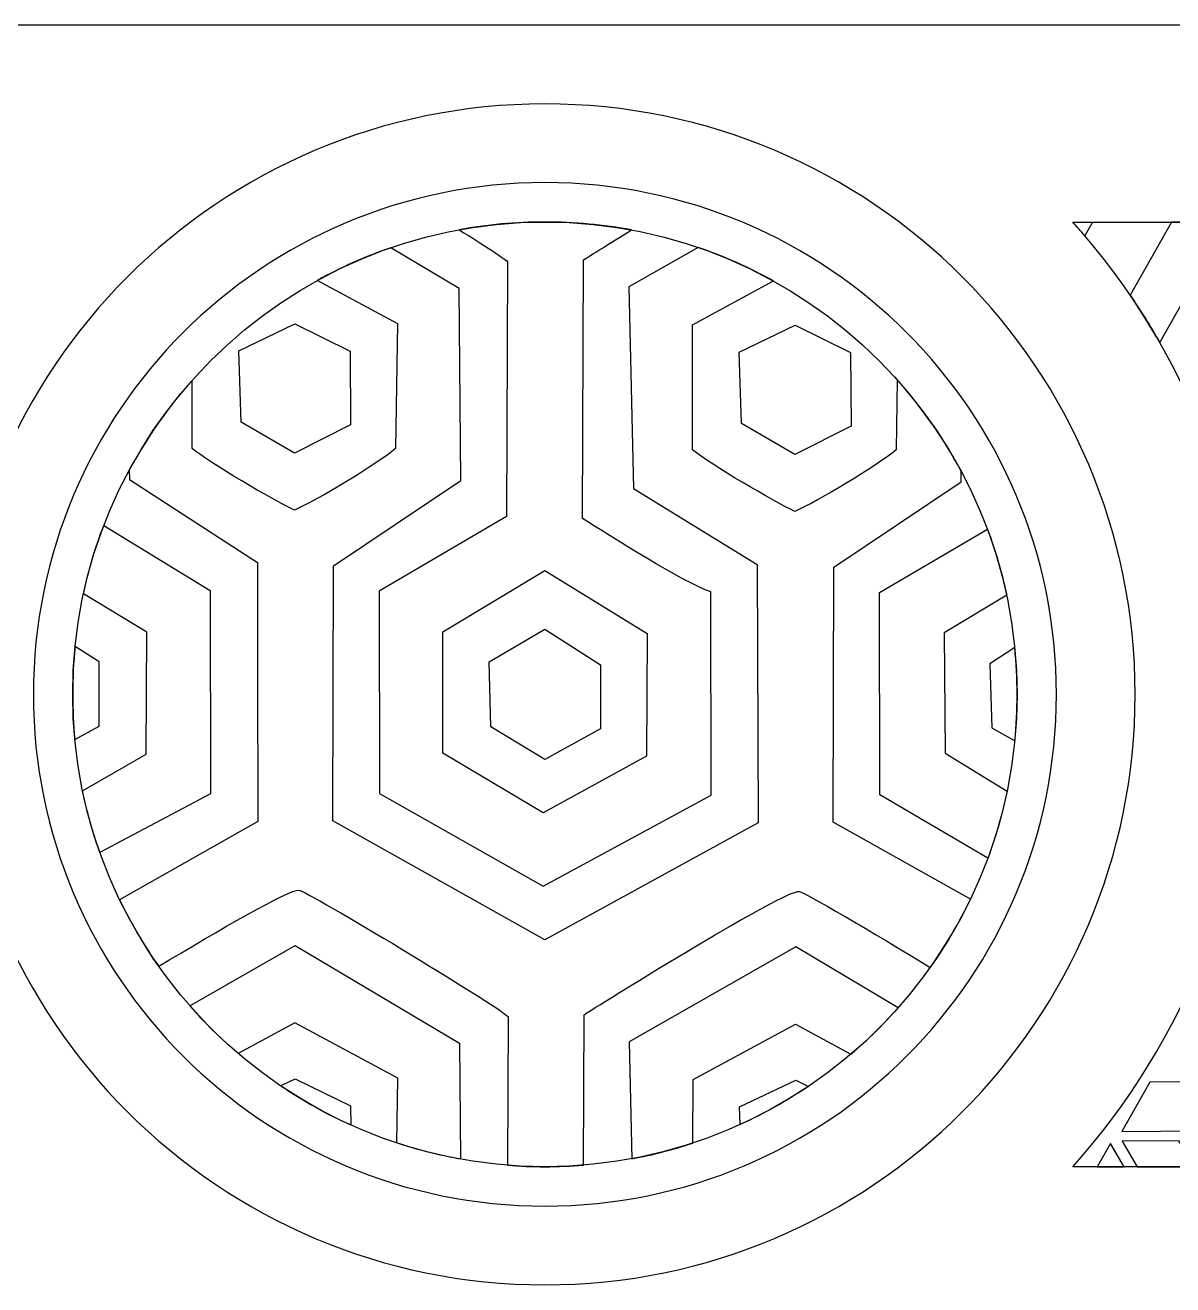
# Model space of a CAD drawing. Header units: centimetres. Extents: x -67.6 to -19.4, y -15.9 to 27.8.
# Drawn here: x -64.497 to -63.039, y -2.381 to -0.781 of the extents above; entities that cross this region are included whole.
import ezdxf

# ---------------------------------------------------------------- set-up
doc = ezdxf.new("R2010")
doc.units = ezdxf.units.CM
doc.header["$MEASUREMENT"] = 0
doc.layers.add('Layer 1', color=7, linetype='Continuous')

msp = doc.modelspace()

# ---------------------------------------------------------------- linework, layer by layer
at = {"layer": 'Layer 1', "color": 240, "lineweight": 25}
msp.add_ellipse((-63.83685, -1.63123), major_axis=(0, 0.6), ratio=1, dxfattribs=at)
msp.add_open_spline([(-57.1678, -0.78124), (-57.1678, -0.78124), (-67.59952, -0.78124), (-67.59952, -0.78124)], degree=3, dxfattribs=at)
at = {"layer": 'Layer 1', "color": 114, "lineweight": 25}
for points, knots in [([(-63.83683, -0.88123), (-63.42262, -0.88123), (-63.08683, -1.21702), (-63.08683, -1.63123), (-63.08683, -2.04544), (-63.42262, -2.38123), (-63.83683, -2.38123), (-64.25104, -2.38123), (-64.58683, -2.04544), (-64.58683, -1.63123), (-64.58683, -1.21702), (-64.25104, -0.88123), (-63.83683, -0.88123)], [0, 0, 0, 0, 0.25, 0.25, 0.25, 0.5, 0.5, 0.5, 0.75, 0.75, 0.75, 1, 1, 1, 1]), ([(-63.83683, -0.98123), (-63.47785, -0.98123), (-63.18683, -1.27225), (-63.18683, -1.63123), (-63.18683, -1.99021), (-63.47785, -2.28123), (-63.83683, -2.28123), (-64.19581, -2.28123), (-64.48683, -1.99021), (-64.48683, -1.63123), (-64.48683, -1.27225), (-64.19581, -0.98123), (-63.83683, -0.98123)], [0, 0, 0, 0, 0.25, 0.25, 0.25, 0.5, 0.5, 0.5, 0.75, 0.75, 0.75, 1, 1, 1, 1]), ([(-63.72668, -1.04132), (-63.75552, -1.05903), (-63.77844, -1.07337), (-63.78773, -1.07929), (-63.78773, -1.07929), (-63.78913, -1.40766), (-63.78913, -1.40766), (-63.75523, -1.42919), (-63.65968, -1.48968), (-63.62609, -1.50113), (-63.62609, -1.50113), (-63.62575, -1.75945), (-63.62575, -1.75945), (-63.62575, -1.75945), (-63.83906, -1.87489), (-63.83906, -1.87489), (-63.83906, -1.87489), (-64.04707, -1.75729), (-64.04707, -1.75729), (-64.04707, -1.75729), (-64.04742, -1.50031), (-64.04742, -1.50031), (-64.04742, -1.50031), (-63.8856, -1.40537), (-63.8856, -1.40537), (-63.8856, -1.40537), (-63.88425, -1.08164), (-63.88425, -1.08164), (-63.88912, -1.07703), (-63.9135, -1.06117), (-63.94566, -1.04108), (-63.91036, -1.03462), (-63.87399, -1.03123), (-63.83683, -1.03123), (-63.79921, -1.03123), (-63.76238, -1.0347), (-63.72668, -1.04132)], [0, 0, 0, 0, 0.0833333, 0.0833333, 0.0833333, 0.1666667, 0.1666667, 0.1666667, 0.25, 0.25, 0.25, 0.3333333, 0.3333333, 0.3333333, 0.4166667, 0.4166667, 0.4166667, 0.5, 0.5, 0.5, 0.5833333, 0.5833333, 0.5833333, 0.6666667, 0.6666667, 0.6666667, 0.75, 0.75, 0.75, 0.8333333, 0.8333333, 0.8333333, 0.9166667, 0.9166667, 0.9166667, 1, 1, 1, 1]), ([(-63.1509, -1.04863), (-63.1509, -1.04863), (-63.14103, -1.03123), (-63.14103, -1.03123), (-63.14103, -1.03123), (-63.16607, -1.03123), (-63.16607, -1.03123), (-63.16094, -1.03696), (-63.15587, -1.04276), (-63.1509, -1.04863)], [0, 0, 0, 0, 0.3333333, 0.3333333, 0.3333333, 0.6666667, 0.6666667, 0.6666667, 1, 1, 1, 1]), ([(-63.05553, -1.18428), (-63.06732, -1.16371), (-63.07991, -1.14366), (-63.09323, -1.12416), (-63.09323, -1.12416), (-63.04053, -1.03123), (-63.04053, -1.03123), (-63.04053, -1.03123), (-63.02018, -1.03123), (-63.02018, -1.03123), (-63.02018, -1.03123), (-62.99401, -1.07578), (-62.99401, -1.07578), (-62.99401, -1.07578), (-63.05553, -1.18428), (-63.05553, -1.18428)], [0, 0, 0, 0, 0.2, 0.2, 0.2, 0.4, 0.4, 0.4, 0.6, 0.6, 0.6, 0.8, 0.8, 0.8, 1, 1, 1, 1]), ([(-63.29605, -1.89145), (-63.3107, -1.92186), (-63.32785, -1.95085), (-63.34722, -1.97812), (-63.41997, -1.93358), (-63.5068, -1.88249), (-63.51359, -1.8816), (-63.53197, -1.8792), (-63.75275, -2.01622), (-63.78714, -2.03815), (-63.78714, -2.03815), (-63.78796, -2.22926), (-63.78796, -2.22926), (-63.80408, -2.23056), (-63.82038, -2.23123), (-63.83683, -2.23123), (-63.85286, -2.23123), (-63.86874, -2.23059), (-63.88445, -2.22937), (-63.88445, -2.22937), (-63.88367, -2.04049), (-63.88367, -2.04049), (-63.90009, -2.02498), (-64.13804, -1.88142), (-64.14944, -1.87993), (-64.161, -1.87842), (-64.25253, -1.93157), (-64.32745, -1.97669), (-64.34621, -1.95011), (-64.36287, -1.92192), (-64.37716, -1.8924), (-64.37716, -1.8924), (-64.20176, -1.79269), (-64.20176, -1.79269), (-64.20176, -1.79269), (-64.20189, -1.59619), (-64.20189, -1.59619), (-64.20189, -1.59619), (-64.20192, -1.46387), (-64.20192, -1.46387), (-64.20192, -1.46387), (-64.36486, -1.35831), (-64.36486, -1.35831), (-64.36486, -1.35831), (-64.36492, -1.34618), (-64.36492, -1.34618), (-64.34272, -1.30515), (-64.31588, -1.26698), (-64.2851, -1.23242), (-64.2851, -1.23242), (-64.28515, -1.31892), (-64.28515, -1.31892), (-64.26209, -1.33753), (-64.18277, -1.38431), (-64.15501, -1.39716), (-64.12627, -1.38462), (-64.05062, -1.33945), (-64.02651, -1.31891), (-64.02651, -1.31891), (-64.02415, -1.1601), (-64.02415, -1.1601), (-64.02415, -1.1601), (-64.12595, -1.10536), (-64.12595, -1.10536), (-64.09632, -1.08904), (-64.06515, -1.07514), (-64.03273, -1.06394), (-64.03273, -1.06394), (-63.9459, -1.11553), (-63.9459, -1.11553), (-63.9459, -1.11553), (-63.94375, -1.35959), (-63.94375, -1.35959), (-63.94375, -1.35959), (-64.10557, -1.46805), (-64.10557, -1.46805), (-64.10557, -1.46805), (-64.10643, -1.79171), (-64.10643, -1.79171), (-64.10643, -1.79171), (-63.83681, -1.94323), (-63.83681, -1.94323), (-63.83681, -1.94323), (-63.56591, -1.79436), (-63.56591, -1.79436), (-63.56591, -1.79436), (-63.56704, -1.46617), (-63.56704, -1.46617), (-63.56704, -1.46617), (-63.72432, -1.36986), (-63.72432, -1.36986), (-63.72432, -1.36986), (-63.7303, -1.11369), (-63.7303, -1.11369), (-63.7303, -1.11369), (-63.64217, -1.06351), (-63.64217, -1.06351), (-63.60879, -1.07495), (-63.57673, -1.08925), (-63.54632, -1.10613), (-63.54632, -1.10613), (-63.64921, -1.16169), (-63.64921, -1.16169), (-63.64921, -1.16169), (-63.6493, -1.32058), (-63.6493, -1.32058), (-63.62623, -1.33919), (-63.54692, -1.38598), (-63.51916, -1.39882), (-63.49042, -1.38628), (-63.41476, -1.34111), (-63.39066, -1.32057), (-63.39066, -1.32057), (-63.38933, -1.23154), (-63.38933, -1.23154), (-63.35788, -1.26672), (-63.33052, -1.30564), (-63.30801, -1.34753), (-63.30801, -1.34753), (-63.30789, -1.36125), (-63.30789, -1.36125), (-63.30789, -1.36125), (-63.46971, -1.46971), (-63.46971, -1.46971), (-63.46971, -1.46971), (-63.47058, -1.79337), (-63.47058, -1.79337), (-63.47058, -1.79337), (-63.29605, -1.89145), (-63.29605, -1.89145)], [0, 0, 0, 0, 0.0232558, 0.0232558, 0.0232558, 0.0465116, 0.0465116, 0.0465116, 0.0697674, 0.0697674, 0.0697674, 0.0930233, 0.0930233, 0.0930233, 0.1162791, 0.1162791, 0.1162791, 0.1395349, 0.1395349, 0.1395349, 0.1627907, 0.1627907, 0.1627907, 0.1860465, 0.1860465, 0.1860465, 0.2093023, 0.2093023, 0.2093023, 0.2325581, 0.2325581, 0.2325581, 0.255814, 0.255814, 0.255814, 0.2790698, 0.2790698, 0.2790698, 0.3023256, 0.3023256, 0.3023256, 0.3255814, 0.3255814, 0.3255814, 0.3488372, 0.3488372, 0.3488372, 0.372093, 0.372093, 0.372093, 0.3953488, 0.3953488, 0.3953488, 0.4186047, 0.4186047, 0.4186047, 0.4418605, 0.4418605, 0.4418605, 0.4651163, 0.4651163, 0.4651163, 0.4883721, 0.4883721, 0.4883721, 0.5116279, 0.5116279, 0.5116279, 0.5348837, 0.5348837, 0.5348837, 0.5581395, 0.5581395, 0.5581395, 0.5813953, 0.5813953, 0.5813953, 0.6046512, 0.6046512, 0.6046512, 0.627907, 0.627907, 0.627907, 0.6511628, 0.6511628, 0.6511628, 0.6744186, 0.6744186, 0.6744186, 0.6976744, 0.6976744, 0.6976744, 0.7209302, 0.7209302, 0.7209302, 0.744186, 0.744186, 0.744186, 0.7674419, 0.7674419, 0.7674419, 0.7906977, 0.7906977, 0.7906977, 0.8139535, 0.8139535, 0.8139535, 0.8372093, 0.8372093, 0.8372093, 0.8604651, 0.8604651, 0.8604651, 0.8837209, 0.8837209, 0.8837209, 0.9069767, 0.9069767, 0.9069767, 0.9302326, 0.9302326, 0.9302326, 0.9534884, 0.9534884, 0.9534884, 0.9767442, 0.9767442, 0.9767442, 1, 1, 1, 1]), ([(-64.15501, -1.32494), (-64.15501, -1.32494), (-64.08372, -1.28874), (-64.08372, -1.28874), (-64.08372, -1.28874), (-64.08437, -1.19516), (-64.08437, -1.19516), (-64.08437, -1.19516), (-64.1546, -1.16063), (-64.1546, -1.16063), (-64.1546, -1.16063), (-64.22583, -1.19482), (-64.22583, -1.19482), (-64.22583, -1.19482), (-64.22291, -1.28567), (-64.22291, -1.28567), (-64.22291, -1.28567), (-64.15501, -1.32494), (-64.15501, -1.32494)], [0, 0, 0, 0, 0.1666667, 0.1666667, 0.1666667, 0.3333333, 0.3333333, 0.3333333, 0.5, 0.5, 0.5, 0.6666667, 0.6666667, 0.6666667, 0.8333333, 0.8333333, 0.8333333, 1, 1, 1, 1]), ([(-63.51916, -1.3266), (-63.51916, -1.3266), (-63.44787, -1.29041), (-63.44787, -1.29041), (-63.44787, -1.29041), (-63.44851, -1.19682), (-63.44851, -1.19682), (-63.44851, -1.19682), (-63.51874, -1.1623), (-63.51874, -1.1623), (-63.51874, -1.1623), (-63.58997, -1.19648), (-63.58997, -1.19648), (-63.58997, -1.19648), (-63.58706, -1.28733), (-63.58706, -1.28733), (-63.58706, -1.28733), (-63.51916, -1.3266), (-63.51916, -1.3266)], [0, 0, 0, 0, 0.1666667, 0.1666667, 0.1666667, 0.3333333, 0.3333333, 0.3333333, 0.5, 0.5, 0.5, 0.6666667, 0.6666667, 0.6666667, 0.8333333, 0.8333333, 0.8333333, 1, 1, 1, 1]), ([(-64.40243, -1.83195), (-64.40243, -1.83195), (-64.2616, -1.75779), (-64.2616, -1.75779), (-64.2616, -1.75779), (-64.26195, -1.49947), (-64.26195, -1.49947), (-64.26195, -1.49947), (-64.3974, -1.41685), (-64.3974, -1.41685), (-64.40808, -1.44479), (-64.41675, -1.47373), (-64.42321, -1.5035), (-64.42321, -1.5035), (-64.34263, -1.5523), (-64.34263, -1.5523), (-64.34263, -1.5523), (-64.34336, -1.70703), (-64.34336, -1.70703), (-64.34336, -1.70703), (-64.42429, -1.75381), (-64.42429, -1.75381), (-64.41875, -1.78055), (-64.41141, -1.80664), (-64.40243, -1.83195)], [0, 0, 0, 0, 0.125, 0.125, 0.125, 0.25, 0.25, 0.25, 0.375, 0.375, 0.375, 0.5, 0.5, 0.5, 0.625, 0.625, 0.625, 0.75, 0.75, 0.75, 0.875, 0.875, 0.875, 1, 1, 1, 1]), ([(-63.2494, -1.75403), (-63.2494, -1.75403), (-63.32833, -1.70604), (-63.32833, -1.70604), (-63.32833, -1.70604), (-63.32933, -1.55322), (-63.32933, -1.55322), (-63.32933, -1.55322), (-63.25006, -1.50537), (-63.25006, -1.50537), (-63.25618, -1.47661), (-63.26438, -1.44862), (-63.27448, -1.42155), (-63.27448, -1.42155), (-63.41157, -1.50197), (-63.41157, -1.50197), (-63.41157, -1.50197), (-63.41121, -1.75897), (-63.41121, -1.75897), (-63.41121, -1.75897), (-63.27386, -1.83922), (-63.27386, -1.83922), (-63.2637, -1.81172), (-63.25549, -1.78326), (-63.2494, -1.75403)], [0, 0, 0, 0, 0.125, 0.125, 0.125, 0.25, 0.25, 0.25, 0.375, 0.375, 0.375, 0.5, 0.5, 0.5, 0.625, 0.625, 0.625, 0.75, 0.75, 0.75, 0.875, 0.875, 0.875, 1, 1, 1, 1]), ([(-63.83906, -1.78184), (-63.83906, -1.78184), (-63.70752, -1.70989), (-63.70752, -1.70989), (-63.70752, -1.70989), (-63.70675, -1.55398), (-63.70675, -1.55398), (-63.70675, -1.55398), (-63.83681, -1.47406), (-63.83681, -1.47406), (-63.83681, -1.47406), (-63.96642, -1.5517), (-63.96642, -1.5517), (-63.96642, -1.5517), (-63.96631, -1.70582), (-63.96631, -1.70582), (-63.96631, -1.70582), (-63.83906, -1.78184), (-63.83906, -1.78184)], [0, 0, 0, 0, 0.1666667, 0.1666667, 0.1666667, 0.3333333, 0.3333333, 0.3333333, 0.5, 0.5, 0.5, 0.6666667, 0.6666667, 0.6666667, 0.8333333, 0.8333333, 0.8333333, 1, 1, 1, 1]), ([(-63.90746, -1.59008), (-63.90746, -1.59008), (-63.90564, -1.67259), (-63.90564, -1.67259), (-63.90564, -1.67259), (-63.83681, -1.71387), (-63.83681, -1.71387), (-63.83681, -1.71387), (-63.76627, -1.67505), (-63.76627, -1.67505), (-63.76627, -1.67505), (-63.7662, -1.59368), (-63.7662, -1.59368), (-63.7662, -1.59368), (-63.83681, -1.54859), (-63.83681, -1.54859), (-63.83681, -1.54859), (-63.90746, -1.59008), (-63.90746, -1.59008)], [0, 0, 0, 0, 0.1666667, 0.1666667, 0.1666667, 0.3333333, 0.3333333, 0.3333333, 0.5, 0.5, 0.5, 0.6666667, 0.6666667, 0.6666667, 0.8333333, 0.8333333, 0.8333333, 1, 1, 1, 1]), ([(-64.43413, -1.68853), (-64.43591, -1.66968), (-64.43683, -1.65056), (-64.43683, -1.63123), (-64.43683, -1.61071), (-64.4358, -1.59041), (-64.43378, -1.57043), (-64.43378, -1.57043), (-64.40301, -1.59008), (-64.40301, -1.59008), (-64.40301, -1.59008), (-64.40308, -1.67145), (-64.40308, -1.67145), (-64.40308, -1.67145), (-64.43413, -1.68853), (-64.43413, -1.68853)], [0, 0, 0, 0, 0.2, 0.2, 0.2, 0.4, 0.4, 0.4, 0.6, 0.6, 0.6, 0.8, 0.8, 0.8, 1, 1, 1, 1]), ([(-63.23974, -1.57179), (-63.23782, -1.59133), (-63.23683, -1.61117), (-63.23683, -1.63123), (-63.23683, -1.65118), (-63.2378, -1.6709), (-63.2397, -1.69034), (-63.2397, -1.69034), (-63.26873, -1.67373), (-63.26873, -1.67373), (-63.26873, -1.67373), (-63.27145, -1.59239), (-63.27145, -1.59239), (-63.27145, -1.59239), (-63.23974, -1.57179), (-63.23974, -1.57179)], [0, 0, 0, 0, 0.2, 0.2, 0.2, 0.4, 0.4, 0.4, 0.6, 0.6, 0.6, 0.8, 0.8, 0.8, 1, 1, 1, 1]), ([(-63.94402, -2.22169), (-63.94402, -2.22169), (-63.94532, -2.07439), (-63.94532, -2.07439), (-63.94532, -2.07439), (-64.15398, -1.9504), (-64.15398, -1.9504), (-64.15398, -1.9504), (-64.28804, -2.02673), (-64.28804, -2.02673), (-64.269, -2.04844), (-64.2484, -2.06877), (-64.22644, -2.08753), (-64.22644, -2.08753), (-64.15437, -2.04862), (-64.15437, -2.04862), (-64.15437, -2.04862), (-64.02357, -2.11896), (-64.02357, -2.11896), (-64.02357, -2.11896), (-64.0248, -2.2012), (-64.0248, -2.2012), (-63.99862, -2.20981), (-63.97165, -2.2167), (-63.94402, -2.22169)], [0, 0, 0, 0, 0.125, 0.125, 0.125, 0.25, 0.25, 0.25, 0.375, 0.375, 0.375, 0.5, 0.5, 0.5, 0.625, 0.625, 0.625, 0.75, 0.75, 0.75, 0.875, 0.875, 0.875, 1, 1, 1, 1]), ([(-63.72625, -2.22106), (-63.72625, -2.22106), (-63.72972, -2.07254), (-63.72972, -2.07254), (-63.72972, -2.07254), (-63.51813, -1.95207), (-63.51813, -1.95207), (-63.51813, -1.95207), (-63.38798, -2.0294), (-63.38798, -2.0294), (-63.40659, -2.05036), (-63.42666, -2.07002), (-63.448, -2.0882), (-63.448, -2.0882), (-63.51852, -2.05028), (-63.51852, -2.05028), (-63.51852, -2.05028), (-63.64862, -2.12054), (-63.64862, -2.12054), (-63.64862, -2.12054), (-63.64867, -2.20114), (-63.64867, -2.20114), (-63.67383, -2.20944), (-63.69973, -2.21613), (-63.72625, -2.22106)], [0, 0, 0, 0, 0.125, 0.125, 0.125, 0.25, 0.25, 0.25, 0.375, 0.375, 0.375, 0.5, 0.5, 0.5, 0.625, 0.625, 0.625, 0.75, 0.75, 0.75, 0.875, 0.875, 0.875, 1, 1, 1, 1]), ([(-64.08361, -2.17829), (-64.08361, -2.17829), (-64.08378, -2.15401), (-64.08378, -2.15401), (-64.08378, -2.15401), (-64.15401, -2.11949), (-64.15401, -2.11949), (-64.15401, -2.11949), (-64.17272, -2.12847), (-64.17272, -2.12847), (-64.14463, -2.14749), (-64.11483, -2.16419), (-64.08361, -2.17829)], [0, 0, 0, 0, 0.25, 0.25, 0.25, 0.5, 0.5, 0.5, 0.75, 0.75, 0.75, 1, 1, 1, 1]), ([(-63.50192, -2.12914), (-63.50192, -2.12914), (-63.51816, -2.12115), (-63.51816, -2.12115), (-63.51816, -2.12115), (-63.58939, -2.15533), (-63.58939, -2.15533), (-63.58939, -2.15533), (-63.58867, -2.17765), (-63.58867, -2.17765), (-63.55832, -2.16385), (-63.52933, -2.14759), (-63.50192, -2.12914)], [0, 0, 0, 0, 0.25, 0.25, 0.25, 0.5, 0.5, 0.5, 0.75, 0.75, 0.75, 1, 1, 1, 1]), ([(-62.85821, -2.18455), (-62.85821, -2.18455), (-63.10365, -2.18637), (-63.10365, -2.18637), (-63.10365, -2.18637), (-63.06805, -2.12367), (-63.06805, -2.12367), (-63.06805, -2.12367), (-62.8226, -2.12184), (-62.8226, -2.12184), (-62.8226, -2.12184), (-62.85821, -2.18455), (-62.85821, -2.18455)], [0, 0, 0, 0, 0.25, 0.25, 0.25, 0.5, 0.5, 0.5, 0.75, 0.75, 0.75, 1, 1, 1, 1]), ([(-63.13501, -2.23123), (-63.13501, -2.23123), (-63.11819, -2.20157), (-63.11819, -2.20157), (-63.11819, -2.20157), (-63.10077, -2.23123), (-63.10077, -2.23123), (-63.10077, -2.23123), (-63.13501, -2.23123), (-63.13501, -2.23123)], [0, 0, 0, 0, 0.3333333, 0.3333333, 0.3333333, 0.6666667, 0.6666667, 0.6666667, 1, 1, 1, 1]), ([(-63.08427, -2.23123), (-63.08427, -2.23123), (-63.10329, -2.19886), (-63.10329, -2.19886), (-63.10329, -2.19886), (-63.03118, -2.19833), (-63.03118, -2.19833), (-63.03118, -2.19833), (-63.01185, -2.23123), (-63.01185, -2.23123), (-63.01185, -2.23123), (-63.08427, -2.23123), (-63.08427, -2.23123)], [0, 0, 0, 0, 0.25, 0.25, 0.25, 0.5, 0.5, 0.5, 0.75, 0.75, 0.75, 1, 1, 1, 1])]:
    msp.add_open_spline(points, degree=3, knots=knots, dxfattribs=at)
at = {"layer": 'Layer 1', "color": 240, "lineweight": 25}
for points, knots in [([(-63.83683, -0.88123), (-63.42262, -0.88123), (-63.08683, -1.21702), (-63.08683, -1.63123), (-63.08683, -2.04544), (-63.42262, -2.38123), (-63.83683, -2.38123), (-64.25104, -2.38123), (-64.58683, -2.04544), (-64.58683, -1.63123), (-64.58683, -1.21702), (-64.25104, -0.88123), (-63.83683, -0.88123)], [0, 0, 0, 0, 0.25, 0.25, 0.25, 0.5, 0.5, 0.5, 0.75, 0.75, 0.75, 1, 1, 1, 1]), ([(-63.83683, -0.98123), (-63.47785, -0.98123), (-63.18683, -1.27225), (-63.18683, -1.63123), (-63.18683, -1.99021), (-63.47785, -2.28123), (-63.83683, -2.28123), (-64.19581, -2.28123), (-64.48683, -1.99021), (-64.48683, -1.63123), (-64.48683, -1.27225), (-64.19581, -0.98123), (-63.83683, -0.98123)], [0, 0, 0, 0, 0.25, 0.25, 0.25, 0.5, 0.5, 0.5, 0.75, 0.75, 0.75, 1, 1, 1, 1]), ([(-63.16607, -2.23123), (-63.16607, -2.23123), (-61.33683, -2.23123), (-61.33683, -2.23123), (-61.33683, -2.23123), (-61.33683, -1.03123), (-61.33683, -1.03123), (-61.33683, -1.03123), (-63.16607, -1.03123), (-63.16607, -1.03123), (-63.02354, -1.19046), (-62.93683, -1.4007), (-62.93683, -1.63123), (-62.93683, -1.86176), (-63.02354, -2.072), (-63.16607, -2.23123)], [0, 0, 0, 0, 0.2, 0.2, 0.2, 0.4, 0.4, 0.4, 0.6, 0.6, 0.6, 0.8, 0.8, 0.8, 1, 1, 1, 1])]:
    msp.add_open_spline(points, degree=3, knots=knots, dxfattribs=at)

doc.saveas('drawing.dxf')
